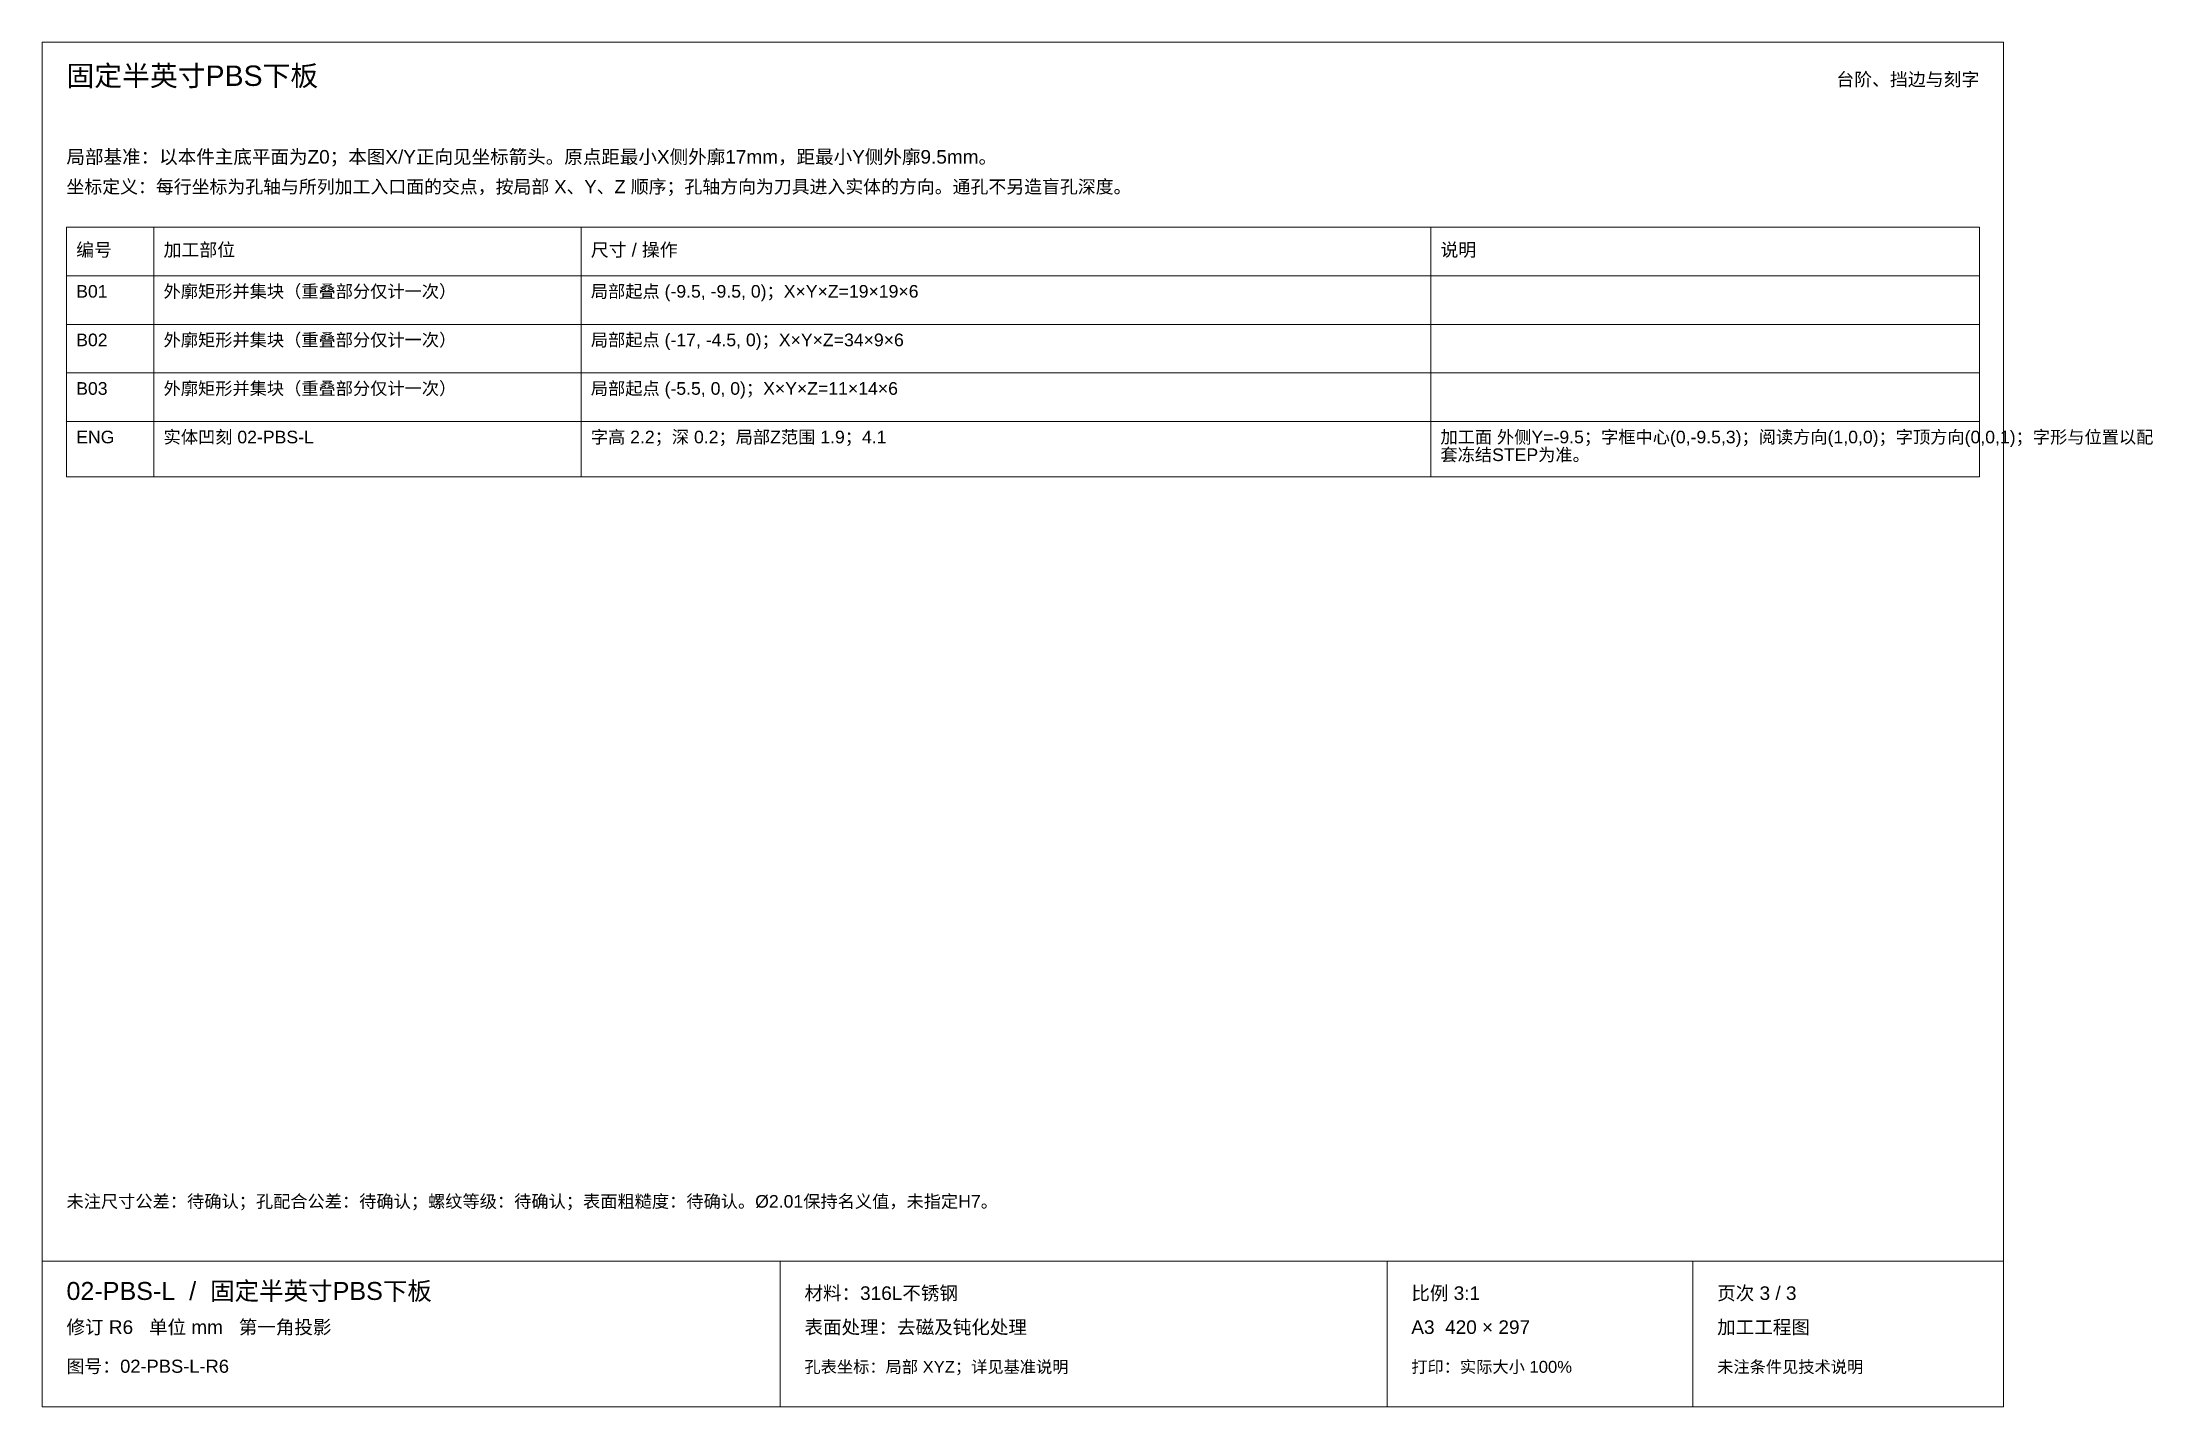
# Paper-space layout '03_孔表及加工说明' of a CAD drawing. Header units: millimetres. Extents: x 8 to 443, y 8 to 289.
import ezdxf
from ezdxf.enums import TextEntityAlignment as Align

# ---------------------------------------------------------------- set-up
doc = ezdxf.new("R2010")
doc.units = ezdxf.units.MM
doc.header["$LTSCALE"] = 0.333333
doc.layers.add('ANNOTATIONS', color=7, linetype='CONTINUOUS', lineweight=18)
doc.styles.add('CJK', font='Arial Unicode.ttf')

psp = doc.layouts.new('03_孔表及加工说明')

# ---------------------------------------------------------------- linework, layer by layer
at = {"layer": 'ANNOTATIONS'}
for p, q in [((412, 289), (8, 289)), ((8, 289), (8, 8)), ((412, 8), (412, 289)), ((31, 250.9), (13, 250.9)), ((13, 250.9), (13, 240.9)), ((31, 240.9), (31, 250.9)), ((119, 250.9), (31, 250.9)), ((31, 250.9), (31, 240.9)), ((119, 240.9), (119, 250.9)), ((294, 250.9), (119, 250.9)), ((119, 250.9), (119, 240.9)), ((294, 240.9), (294, 250.9)), ((407, 250.9), (294, 250.9)), ((294, 250.9), (294, 240.9)), ((407, 240.9), (407, 250.9)), ((13, 240.9), (31, 240.9)), ((31, 240.9), (13, 240.9)), ((13, 240.9), (13, 230.9)), ((31, 240.9), (119, 240.9)), ((31, 230.9), (31, 240.9)), ((119, 240.9), (31, 240.9)), ((31, 240.9), (31, 230.9)), ((119, 240.9), (294, 240.9)), ((119, 230.9), (119, 240.9)), ((294, 240.9), (119, 240.9)), ((119, 240.9), (119, 230.9)), ((294, 240.9), (407, 240.9)), ((294, 230.9), (294, 240.9)), ((407, 240.9), (294, 240.9)), ((294, 240.9), (294, 230.9)), ((407, 230.9), (407, 240.9)), ((13, 230.9), (31, 230.9)), ((31, 230.9), (13, 230.9)), ((13, 230.9), (13, 220.9)), ((31, 230.9), (119, 230.9)), ((31, 220.9), (31, 230.9)), ((119, 230.9), (31, 230.9)), ((31, 230.9), (31, 220.9)), ((119, 230.9), (294, 230.9)), ((119, 220.9), (119, 230.9)), ((294, 230.9), (119, 230.9)), ((119, 230.9), (119, 220.9)), ((294, 230.9), (407, 230.9)), ((294, 220.9), (294, 230.9)), ((407, 230.9), (294, 230.9)), ((294, 230.9), (294, 220.9)), ((407, 220.9), (407, 230.9)), ((13, 220.9), (31, 220.9)), ((31, 220.9), (13, 220.9)), ((13, 220.9), (13, 210.9)), ((31, 220.9), (119, 220.9)), ((31, 210.9), (31, 220.9)), ((119, 220.9), (31, 220.9)), ((31, 220.9), (31, 210.9)), ((119, 220.9), (294, 220.9)), ((119, 210.9), (119, 220.9)), ((294, 220.9), (119, 220.9)), ((119, 220.9), (119, 210.9)), ((294, 220.9), (407, 220.9)), ((294, 210.9), (294, 220.9)), ((407, 220.9), (294, 220.9)), ((294, 220.9), (294, 210.9)), ((407, 210.9), (407, 220.9)), ((13, 210.9), (31, 210.9)), ((31, 210.9), (13, 210.9)), ((13, 210.9), (13, 199.5)), ((31, 210.9), (119, 210.9)), ((31, 199.5), (31, 210.9)), ((119, 210.9), (31, 210.9)), ((31, 210.9), (31, 199.5)), ((119, 210.9), (294, 210.9)), ((119, 199.5), (119, 210.9)), ((294, 210.9), (119, 210.9)), ((119, 210.9), (119, 199.5)), ((294, 210.9), (407, 210.9)), ((294, 199.5), (294, 210.9)), ((407, 210.9), (294, 210.9)), ((294, 210.9), (294, 199.5)), ((407, 199.5), (407, 210.9)), ((13, 199.5), (31, 199.5)), ((31, 199.5), (119, 199.5)), ((119, 199.5), (294, 199.5)), ((294, 199.5), (407, 199.5)), ((8, 38), (412, 38)), ((160, 8), (160, 38)), ((285, 8), (285, 38)), ((348, 8), (348, 38)), ((8, 8), (412, 8))]:
    psp.add_line(p, q, dxfattribs=at)

# ---------------------------------------------------------------- texts
at = {"layer": 'ANNOTATIONS', "style": 'CJK'}
for s, height, p in [('固定半英寸PBS下板', 4.2, (13, 280)), ('局部基准：以本件主底平面为Z0；本图X/Y正向见坐标箭头。原点距最小X侧外廓17mm，距最小Y侧外廓9.5mm。', 2.8, (13, 264)), ('坐标定义：每行坐标为孔轴与所列加工入口面的交点，按局部 X、Y、Z 顺序；孔轴方向为刀具进入实体的方向。通孔不另造盲孔深度。', 2.7, (13, 257.9)), ('编号', 2.7, (15, 244.9)), ('加工部位', 2.7, (33, 244.9)), ('尺寸 / 操作', 2.7, (121, 244.9)), ('说明', 2.7, (296, 244.9)), ('外廓矩形并集块（重叠部分仅计一次）', 2.6, (33, 236.4)), ('局部起点 (-9.5, -9.5, 0)；X×Y×Z=19×19×6', 2.6, (121, 236.4)), ('B01', 2.6, (15, 236.4)), ('B02', 2.6, (15, 226.4)), ('外廓矩形并集块（重叠部分仅计一次）', 2.6, (33, 226.4)), ('局部起点 (-17, -4.5, 0)；X×Y×Z=34×9×6', 2.6, (121, 226.4)), ('B03', 2.6, (15, 216.4)), ('外廓矩形并集块（重叠部分仅计一次）', 2.6, (33, 216.4)), ('局部起点 (-5.5, 0, 0)；X×Y×Z=11×14×6', 2.6, (121, 216.4)), ('ENG', 2.6, (15, 206.4)), ('实体凹刻 02-PBS-L', 2.6, (33, 206.4)), ('字高 2.2；深 0.2；局部Z范围 1.9；4.1', 2.6, (121, 206.4)), ('加工面 外侧Y=-9.5；字框中心(0,-9.5,3)；阅读方向(1,0,0)；字顶方向(0,0,1)；字形与位置以配', 2.6, (296, 206.4)), ('套冻结STEP为准。', 2.6, (296, 202.75)), ('未注尺寸公差：待确认；孔配合公差：待确认；螺纹等级：待确认；表面粗糙度：待确认。Ø2.01保持名义值，未指定H7。', 2.6, (13, 49)), ('02-PBS-L  /  固定半英寸PBS下板', 3.7, (13, 30)), ('材料：316L不锈钢', 2.8, (165, 30)), ('比例 3:1', 2.8, (290, 30)), ('页次 3 / 3', 2.8, (353, 30)), ('修订 R6   单位 mm   第一角投影', 2.8, (13, 23)), ('表面处理：去磁及钝化处理', 2.8, (165, 23)), ('加工工程图', 2.8, (353, 23)), ('A3  420 × 297', 2.8, (290, 23)), ('图号：02-PBS-L-R6', 2.7, (13, 15)), ('孔表坐标：局部 XYZ；详见基准说明', 2.45, (165, 15)), ('打印：实际大小 100%', 2.45, (290, 15)), ('未注条件见技术说明', 2.45, (353, 15))]:
    psp.add_text(s, height=height, dxfattribs=at).set_placement(p)
psp.add_text('台阶、挡边与刻字', height=2.7, dxfattribs=at).set_placement((407, 280), align=Align.RIGHT)

doc.saveas('drawing.dxf')
